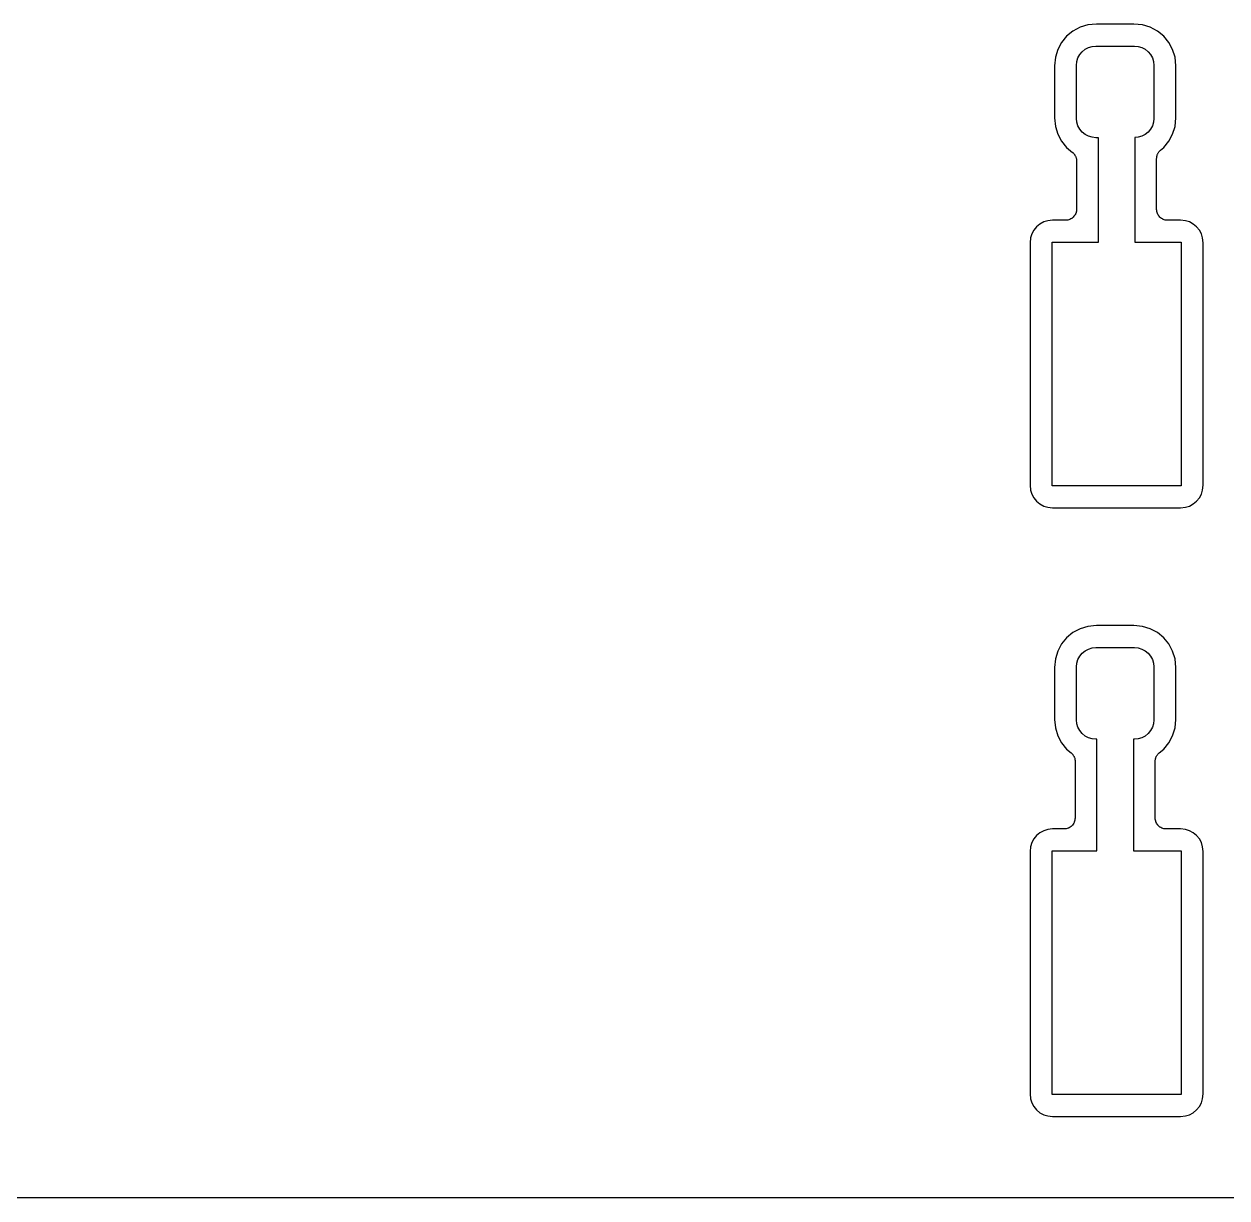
# Model space of a CAD drawing. Extents: x 0.48 to 2.43, y -7.79 to -4.85.
# Drawn here: x 1.7786 to 2.1091, y -7.7883 to -7.4656 of the extents above; entities that cross this region are included whole.
import ezdxf

# ---------------------------------------------------------------- set-up
doc = ezdxf.new("R2010")
doc.units = 0
doc.header["$MEASUREMENT"] = 0
doc.layers.add('BLACK', color=7, linetype='CONTINUOUS')

msp = doc.modelspace()

# ---------------------------------------------------------------- linework, layer by layer
at = {"layer": 'BLACK', "linetype": 'CONTINUOUS'}
for p, q in [((2.06673, -7.46754), (2.06501, -7.46895)), ((2.06869, -7.46649), (2.06673, -7.46754)), ((2.07082, -7.46584), (2.06869, -7.46649)), ((2.07318, -7.46561), (2.07082, -7.46584)), ((2.08351, -7.46561), (2.07318, -7.46561)), ((2.08587, -7.46584), (2.08351, -7.46561)), ((2.088, -7.46649), (2.08587, -7.46584)), ((2.08996, -7.46754), (2.088, -7.46649)), ((2.09168, -7.46895), (2.08996, -7.46754)), ((2.0636, -7.47067), (2.06255, -7.47263)), ((2.06501, -7.46895), (2.0636, -7.47067)), ((2.07199, -7.47176), (2.07303, -7.47165)), ((2.07303, -7.47165), (2.08366, -7.47165)), ((2.08366, -7.47165), (2.0847, -7.47176)), ((2.09309, -7.47067), (2.09168, -7.46895)), ((2.09414, -7.47263), (2.09309, -7.47067)), ((2.06191, -7.47476), (2.06167, -7.47712)), ((2.06255, -7.47263), (2.06191, -7.47476)), ((2.06782, -7.47593), (2.06812, -7.47493)), ((2.06812, -7.47493), (2.06861, -7.47402)), ((2.06861, -7.47402), (2.06927, -7.47321)), ((2.06927, -7.47321), (2.07008, -7.47255)), ((2.07008, -7.47255), (2.071, -7.47206)), ((2.071, -7.47206), (2.07199, -7.47176)), ((2.0847, -7.47176), (2.0857, -7.47206)), ((2.0857, -7.47206), (2.08661, -7.47255)), ((2.08661, -7.47255), (2.08742, -7.47321)), ((2.08742, -7.47321), (2.08808, -7.47402)), ((2.08808, -7.47402), (2.08857, -7.47493)), ((2.08857, -7.47493), (2.08887, -7.47593)), ((2.09479, -7.47476), (2.09414, -7.47263)), ((2.09502, -7.47712), (2.09479, -7.47476)), ((2.06167, -7.47712), (2.06167, -7.49139)), ((2.06772, -7.47697), (2.06782, -7.47593)), ((2.06772, -7.49154), (2.06772, -7.47697)), ((2.08887, -7.47593), (2.08898, -7.47697)), ((2.08898, -7.47697), (2.08898, -7.49154)), ((2.09502, -7.49139), (2.09502, -7.47712)), ((2.06167, -7.49139), (2.06191, -7.49375)), ((2.09479, -7.49375), (2.09502, -7.49139)), ((2.06191, -7.49375), (2.06255, -7.49588)), ((2.06782, -7.49257), (2.06772, -7.49154)), ((2.06812, -7.49357), (2.06782, -7.49257)), ((2.06861, -7.49449), (2.06812, -7.49357)), ((2.06927, -7.49529), (2.06861, -7.49449)), ((2.08808, -7.49449), (2.08742, -7.49529)), ((2.08857, -7.49357), (2.08808, -7.49449)), ((2.08887, -7.49257), (2.08857, -7.49357)), ((2.08898, -7.49154), (2.08887, -7.49257)), ((2.09414, -7.49588), (2.09479, -7.49375)), ((2.06255, -7.49588), (2.0636, -7.49784)), ((2.0636, -7.49784), (2.06501, -7.49956)), ((2.07008, -7.49595), (2.06927, -7.49529)), ((2.071, -7.49645), (2.07008, -7.49595)), ((2.07199, -7.49675), (2.071, -7.49645)), ((2.07303, -7.49685), (2.07199, -7.49675)), ((2.07374, -7.49685), (2.07303, -7.49685)), ((2.07374, -7.52559), (2.07374, -7.49685)), ((2.0847, -7.49675), (2.08374, -7.49684)), ((2.08374, -7.49684), (2.08374, -7.52559)), ((2.0857, -7.49645), (2.0847, -7.49675)), ((2.08661, -7.49595), (2.0857, -7.49645)), ((2.08742, -7.49529), (2.08661, -7.49595)), ((2.09168, -7.49956), (2.09309, -7.49784)), ((2.09309, -7.49784), (2.09414, -7.49588)), ((2.06501, -7.49956), (2.06664, -7.5009)), ((2.06664, -7.5009), (2.06668, -7.50092)), ((2.06668, -7.50092), (2.06677, -7.50102)), ((2.06677, -7.50102), (2.06687, -7.5011)), ((2.06687, -7.5011), (2.06697, -7.50123)), ((2.06697, -7.50123), (2.06708, -7.50134)), ((2.06708, -7.50134), (2.06716, -7.50145)), ((2.08993, -7.50154), (2.08998, -7.50139)), ((2.08998, -7.50139), (2.09005, -7.50127)), ((2.09005, -7.50127), (2.0901, -7.50115)), ((2.0901, -7.50115), (2.09019, -7.50102)), ((2.09019, -7.50102), (2.09026, -7.50088)), ((2.09026, -7.50088), (2.09035, -7.50077)), ((2.09035, -7.50077), (2.09042, -7.50066)), ((2.09042, -7.50066), (2.09054, -7.50055)), ((2.09054, -7.50055), (2.09064, -7.50043)), ((2.09064, -7.50043), (2.09074, -7.50034)), ((2.09074, -7.50034), (2.09084, -7.50025)), ((2.09084, -7.50025), (2.09168, -7.49956)), ((2.06716, -7.50145), (2.06724, -7.50156)), ((2.06724, -7.50156), (2.06731, -7.5017)), ((2.06731, -7.5017), (2.0674, -7.50183)), ((2.0674, -7.50183), (2.06745, -7.50196)), ((2.06745, -7.50196), (2.06751, -7.50207)), ((2.06751, -7.50207), (2.06756, -7.50223)), ((2.06756, -7.50223), (2.06762, -7.50238)), ((2.06762, -7.50238), (2.06764, -7.50251)), ((2.06764, -7.50251), (2.06768, -7.50263)), ((2.06768, -7.50263), (2.0677, -7.50279)), ((2.0677, -7.50279), (2.06773, -7.50295)), ((2.06773, -7.50295), (2.06773, -7.50309)), ((2.06773, -7.50309), (2.06774, -7.50322)), ((2.06774, -7.50322), (2.06774, -7.51655)), ((2.08974, -7.50253), (2.08976, -7.5024)), ((2.08974, -7.50257), (2.08974, -7.50253)), ((2.08974, -7.51655), (2.08974, -7.50257)), ((2.08976, -7.50227), (2.08979, -7.50211)), ((2.08976, -7.5024), (2.08976, -7.50227)), ((2.08979, -7.50211), (2.08981, -7.50195)), ((2.08981, -7.50195), (2.08985, -7.50182)), ((2.08985, -7.50182), (2.08987, -7.50169)), ((2.08987, -7.50169), (2.08993, -7.50154)), ((2.0675, -7.51773), (2.06736, -7.51797)), ((2.06751, -7.51771), (2.0675, -7.51772)), ((2.0675, -7.51772), (2.0675, -7.51773)), ((2.06759, -7.51744), (2.06751, -7.51771)), ((2.06767, -7.51717), (2.06759, -7.51744)), ((2.06768, -7.51716), (2.06767, -7.51717)), ((2.06771, -7.51687), (2.06768, -7.51715)), ((2.06768, -7.51715), (2.06768, -7.51716)), ((2.06774, -7.51659), (2.06771, -7.51687)), ((2.06774, -7.51655), (2.06774, -7.51657)), ((2.06774, -7.51657), (2.06774, -7.51657)), ((2.06774, -7.51657), (2.06774, -7.51657)), ((2.06774, -7.51657), (2.06774, -7.51659)), ((2.08977, -7.51683), (2.08974, -7.51655)), ((2.08979, -7.51711), (2.08977, -7.51683)), ((2.0898, -7.51712), (2.08979, -7.51711)), ((2.0898, -7.51713), (2.0898, -7.51712)), ((2.08988, -7.5174), (2.0898, -7.51713)), ((2.08996, -7.51767), (2.08988, -7.5174)), ((2.08996, -7.51768), (2.08996, -7.51767)), ((2.08997, -7.51769), (2.08996, -7.51768)), ((2.0901, -7.51794), (2.08997, -7.51769)), ((2.09023, -7.51819), (2.0901, -7.51794)), ((2.05767, -7.52058), (2.05676, -7.52133)), ((2.05872, -7.52002), (2.05767, -7.52058)), ((2.05985, -7.51968), (2.05872, -7.52002)), ((2.06117, -7.51955), (2.05985, -7.51968)), ((2.06474, -7.51955), (2.06117, -7.51955)), ((2.06502, -7.51952), (2.06474, -7.51955)), ((2.0653, -7.51949), (2.06502, -7.51952)), ((2.06531, -7.51949), (2.0653, -7.51949)), ((2.06532, -7.51949), (2.06531, -7.51949)), ((2.0656, -7.51941), (2.06532, -7.51949)), ((2.06586, -7.51933), (2.0656, -7.51941)), ((2.06587, -7.51932), (2.06586, -7.51933)), ((2.06588, -7.51932), (2.06587, -7.51932)), ((2.06614, -7.51919), (2.06588, -7.51932)), ((2.06638, -7.51906), (2.06614, -7.51919)), ((2.06639, -7.51905), (2.06638, -7.51906)), ((2.0664, -7.51905), (2.06639, -7.51905)), ((2.06662, -7.51887), (2.0664, -7.51905)), ((2.06684, -7.51869), (2.06662, -7.51887)), ((2.06685, -7.51868), (2.06684, -7.51869)), ((2.06703, -7.51846), (2.06685, -7.51868)), ((2.06685, -7.51868), (2.06685, -7.51868)), ((2.06722, -7.51824), (2.06703, -7.51846)), ((2.06723, -7.51822), (2.06722, -7.51823)), ((2.06722, -7.51823), (2.06722, -7.51824)), ((2.06736, -7.51797), (2.06723, -7.51822)), ((2.09024, -7.5182), (2.09023, -7.51819)), ((2.09024, -7.51821), (2.09024, -7.5182)), ((2.09042, -7.51843), (2.09024, -7.51821)), ((2.0906, -7.51865), (2.09042, -7.51843)), ((2.09061, -7.51866), (2.0906, -7.51865)), ((2.0906, -7.51865), (2.0906, -7.51865)), ((2.09083, -7.51884), (2.09061, -7.51866)), ((2.09105, -7.51902), (2.09083, -7.51884)), ((2.09105, -7.51903), (2.09105, -7.51902)), ((2.09106, -7.51903), (2.09105, -7.51903)), ((2.09131, -7.51917), (2.09106, -7.51903)), ((2.09156, -7.5193), (2.09131, -7.51917)), ((2.09157, -7.51931), (2.09156, -7.5193)), ((2.09158, -7.51931), (2.09157, -7.51931)), ((2.09185, -7.5194), (2.09158, -7.51931)), ((2.09212, -7.51948), (2.09185, -7.5194)), ((2.09213, -7.51948), (2.09212, -7.51948)), ((2.09214, -7.51949), (2.09213, -7.51948)), ((2.09242, -7.51952), (2.09214, -7.51949)), ((2.0927, -7.51955), (2.09242, -7.51952)), ((2.09272, -7.51955), (2.0927, -7.51955)), ((2.09274, -7.51955), (2.09272, -7.51955)), ((2.09272, -7.51955), (2.09272, -7.51955)), ((2.09272, -7.51955), (2.09272, -7.51955)), ((2.09631, -7.51955), (2.09274, -7.51955)), ((2.09763, -7.51968), (2.09631, -7.51955)), ((2.09876, -7.52002), (2.09763, -7.51968)), ((2.09981, -7.52058), (2.09876, -7.52002)), ((2.10072, -7.52133), (2.09981, -7.52058)), ((2.05511, -7.52441), (2.05498, -7.52574)), ((2.05545, -7.52328), (2.05511, -7.52441)), ((2.05601, -7.52224), (2.05545, -7.52328)), ((2.05676, -7.52133), (2.05601, -7.52224)), ((2.10147, -7.52224), (2.10072, -7.52133)), ((2.10203, -7.52328), (2.10147, -7.52224)), ((2.10237, -7.52441), (2.10203, -7.52328)), ((2.1025, -7.52574), (2.10237, -7.52441)), ((2.05498, -7.52574), (2.05498, -7.59237)), ((2.06102, -7.59252), (2.06102, -7.52559)), ((2.06102, -7.52559), (2.07374, -7.52559)), ((2.08374, -7.52559), (2.09646, -7.52559)), ((2.09646, -7.52559), (2.09646, -7.59252)), ((2.1025, -7.59237), (2.1025, -7.52574)), ((2.05498, -7.59237), (2.05511, -7.5937)), ((2.05511, -7.5937), (2.05545, -7.59483)), ((2.09646, -7.59252), (2.06102, -7.59252)), ((2.10203, -7.59483), (2.10237, -7.5937)), ((2.10237, -7.5937), (2.1025, -7.59237)), ((2.05545, -7.59483), (2.05601, -7.59587)), ((2.05601, -7.59587), (2.05676, -7.59678)), ((2.05676, -7.59678), (2.05767, -7.59753)), ((2.09981, -7.59753), (2.10072, -7.59678)), ((2.10072, -7.59678), (2.10147, -7.59587)), ((2.10147, -7.59587), (2.10203, -7.59483)), ((2.05767, -7.59753), (2.05872, -7.59809)), ((2.05872, -7.59809), (2.05985, -7.59843)), ((2.05985, -7.59843), (2.06117, -7.59856)), ((2.06117, -7.59856), (2.09631, -7.59856)), ((2.09631, -7.59856), (2.09763, -7.59843)), ((2.09763, -7.59843), (2.09876, -7.59809)), ((2.09876, -7.59809), (2.09981, -7.59753)), ((2.06673, -7.63289), (2.06501, -7.6343)), ((2.06869, -7.63184), (2.06673, -7.63289)), ((2.07082, -7.6312), (2.06869, -7.63184)), ((2.07318, -7.63096), (2.07082, -7.6312)), ((2.08351, -7.63096), (2.07318, -7.63096)), ((2.08587, -7.6312), (2.08351, -7.63096)), ((2.088, -7.63184), (2.08587, -7.6312)), ((2.08996, -7.63289), (2.088, -7.63184)), ((2.09168, -7.6343), (2.08996, -7.63289)), ((2.0636, -7.63602), (2.06255, -7.63798)), ((2.06501, -7.6343), (2.0636, -7.63602)), ((2.09309, -7.63602), (2.09168, -7.6343)), ((2.09414, -7.63798), (2.09309, -7.63602)), ((2.06191, -7.64011), (2.06167, -7.64247)), ((2.06255, -7.63798), (2.06191, -7.64011)), ((2.06812, -7.64029), (2.06861, -7.63937)), ((2.06861, -7.63937), (2.06927, -7.63856)), ((2.06927, -7.63856), (2.07008, -7.6379)), ((2.07008, -7.6379), (2.071, -7.63741)), ((2.071, -7.63741), (2.07199, -7.63711)), ((2.07199, -7.63711), (2.07303, -7.63701)), ((2.07303, -7.63701), (2.08366, -7.63701)), ((2.08366, -7.63701), (2.0847, -7.63711)), ((2.0847, -7.63711), (2.0857, -7.63741)), ((2.0857, -7.63741), (2.08661, -7.6379)), ((2.08661, -7.6379), (2.08742, -7.63856)), ((2.08742, -7.63856), (2.08808, -7.63937)), ((2.08808, -7.63937), (2.08857, -7.64029)), ((2.09479, -7.64011), (2.09414, -7.63798)), ((2.09502, -7.64247), (2.09479, -7.64011)), ((2.06167, -7.64247), (2.06167, -7.65674)), ((2.06772, -7.64232), (2.06782, -7.64129)), ((2.06772, -7.65689), (2.06772, -7.64232)), ((2.06782, -7.64129), (2.06812, -7.64029)), ((2.08857, -7.64029), (2.08887, -7.64129)), ((2.08887, -7.64129), (2.08898, -7.64232)), ((2.08898, -7.64232), (2.08898, -7.65689)), ((2.09502, -7.65674), (2.09502, -7.64247)), ((2.06167, -7.65674), (2.06191, -7.6591)), ((2.09479, -7.6591), (2.09502, -7.65674)), ((2.06191, -7.6591), (2.06255, -7.66123)), ((2.06782, -7.65793), (2.06772, -7.65689)), ((2.06812, -7.65892), (2.06782, -7.65793)), ((2.06861, -7.65984), (2.06812, -7.65892)), ((2.06927, -7.66065), (2.06861, -7.65984)), ((2.08808, -7.65984), (2.08742, -7.66065)), ((2.08857, -7.65892), (2.08808, -7.65984)), ((2.08887, -7.65793), (2.08857, -7.65892)), ((2.08898, -7.65689), (2.08887, -7.65793)), ((2.09414, -7.66123), (2.09479, -7.6591)), ((2.06255, -7.66123), (2.0636, -7.66319)), ((2.0636, -7.66319), (2.06501, -7.66491)), ((2.07008, -7.66131), (2.06927, -7.66065)), ((2.071, -7.6618), (2.07008, -7.66131)), ((2.07199, -7.6621), (2.071, -7.6618)), ((2.07303, -7.6622), (2.07199, -7.6621)), ((2.07335, -7.6622), (2.07303, -7.6622)), ((2.07335, -7.69291), (2.07335, -7.6622)), ((2.08366, -7.6622), (2.08335, -7.6622)), ((2.08335, -7.6622), (2.08335, -7.69291)), ((2.0847, -7.6621), (2.08366, -7.6622)), ((2.0857, -7.6618), (2.0847, -7.6621)), ((2.08661, -7.66131), (2.0857, -7.6618)), ((2.08742, -7.66065), (2.08661, -7.66131)), ((2.09168, -7.66491), (2.09309, -7.66319)), ((2.09309, -7.66319), (2.09414, -7.66123)), ((2.06501, -7.66491), (2.06625, -7.66593)), ((2.06625, -7.66593), (2.06628, -7.66596)), ((2.06628, -7.66596), (2.06637, -7.66605)), ((2.06637, -7.66605), (2.06648, -7.66613)), ((2.06648, -7.66613), (2.06658, -7.66626)), ((2.06658, -7.66626), (2.06669, -7.66637)), ((2.06669, -7.66637), (2.06676, -7.66649)), ((2.06676, -7.66649), (2.06685, -7.66659)), ((2.06685, -7.66659), (2.06692, -7.66673)), ((2.08979, -7.66669), (2.08987, -7.66655)), ((2.08987, -7.66655), (2.08996, -7.66645)), ((2.08996, -7.66645), (2.09003, -7.66634)), ((2.09003, -7.66634), (2.09014, -7.66623)), ((2.09014, -7.66623), (2.09025, -7.6661)), ((2.09025, -7.6661), (2.09035, -7.66602)), ((2.09035, -7.66602), (2.09044, -7.66593)), ((2.09044, -7.66593), (2.09168, -7.66491)), ((2.06692, -7.66673), (2.06701, -7.66687)), ((2.06701, -7.66687), (2.06706, -7.66699)), ((2.06706, -7.66699), (2.06712, -7.6671)), ((2.06712, -7.6671), (2.06717, -7.66726)), ((2.06717, -7.66726), (2.06723, -7.66741)), ((2.06723, -7.66741), (2.06725, -7.66754)), ((2.06725, -7.66754), (2.06729, -7.66766)), ((2.06729, -7.66766), (2.06731, -7.66783)), ((2.06731, -7.66783), (2.06733, -7.66798)), ((2.06733, -7.66798), (2.06733, -7.66812)), ((2.06733, -7.66812), (2.06735, -7.66825)), ((2.06735, -7.66825), (2.06735, -7.68387)), ((2.08935, -7.66821), (2.08936, -7.66807)), ((2.08935, -7.66825), (2.08935, -7.66821)), ((2.08935, -7.68387), (2.08935, -7.66825)), ((2.08936, -7.66794), (2.08939, -7.66778)), ((2.08936, -7.66807), (2.08936, -7.66794)), ((2.08939, -7.66778), (2.08941, -7.66762)), ((2.08941, -7.66762), (2.08945, -7.6675)), ((2.08945, -7.6675), (2.08948, -7.66737)), ((2.08948, -7.66737), (2.08954, -7.66722)), ((2.08954, -7.66722), (2.08959, -7.66707)), ((2.08959, -7.66707), (2.08965, -7.66695)), ((2.08965, -7.66695), (2.0897, -7.66683)), ((2.0897, -7.66683), (2.08979, -7.66669)), ((2.06599, -7.68638), (2.06574, -7.68651)), ((2.066, -7.68637), (2.06599, -7.68638)), ((2.06601, -7.68637), (2.066, -7.68637)), ((2.06623, -7.68619), (2.06601, -7.68637)), ((2.06645, -7.68601), (2.06623, -7.68619)), ((2.06646, -7.686), (2.06645, -7.68601)), ((2.06645, -7.68601), (2.06645, -7.68601)), ((2.06664, -7.68578), (2.06646, -7.686)), ((2.06682, -7.68556), (2.06664, -7.68578)), ((2.06683, -7.68556), (2.06682, -7.68556)), ((2.06697, -7.6853), (2.06683, -7.68555)), ((2.06683, -7.68555), (2.06683, -7.68556)), ((2.0671, -7.68505), (2.06697, -7.6853)), ((2.06711, -7.68504), (2.0671, -7.68505)), ((2.0672, -7.68476), (2.06711, -7.68503)), ((2.06711, -7.68503), (2.06711, -7.68504)), ((2.06728, -7.68449), (2.0672, -7.68476)), ((2.06729, -7.68447), (2.06728, -7.68448)), ((2.06728, -7.68448), (2.06728, -7.68449)), ((2.06731, -7.68419), (2.06729, -7.68447)), ((2.06735, -7.68391), (2.06731, -7.68419)), ((2.06735, -7.68387), (2.06735, -7.68389)), ((2.06735, -7.68389), (2.06735, -7.68389)), ((2.06735, -7.68389), (2.06735, -7.68389)), ((2.06735, -7.68389), (2.06735, -7.68391)), ((2.08937, -7.68415), (2.08935, -7.68387)), ((2.0894, -7.68443), (2.08937, -7.68415)), ((2.0894, -7.68444), (2.0894, -7.68443)), ((2.0894, -7.68445), (2.0894, -7.68444)), ((2.08949, -7.68472), (2.0894, -7.68445)), ((2.08956, -7.68499), (2.08949, -7.68472)), ((2.08957, -7.685), (2.08956, -7.68499)), ((2.08957, -7.68501), (2.08957, -7.685)), ((2.08971, -7.68526), (2.08957, -7.68501)), ((2.08984, -7.68551), (2.08971, -7.68526)), ((2.08984, -7.68552), (2.08984, -7.68551)), ((2.08985, -7.68553), (2.08984, -7.68552)), ((2.09003, -7.68575), (2.08985, -7.68553)), ((2.0902, -7.68597), (2.09003, -7.68575)), ((2.09021, -7.68598), (2.0902, -7.68597)), ((2.09022, -7.68598), (2.09021, -7.68598)), ((2.09043, -7.68616), (2.09022, -7.68598)), ((2.09065, -7.68635), (2.09043, -7.68616)), ((2.09066, -7.68635), (2.09065, -7.68635)), ((2.09067, -7.68636), (2.09066, -7.68635)), ((2.09092, -7.68649), (2.09067, -7.68636)), ((2.05601, -7.68956), (2.05545, -7.69061)), ((2.05676, -7.68865), (2.05601, -7.68956)), ((2.05767, -7.6879), (2.05676, -7.68865)), ((2.05872, -7.68734), (2.05767, -7.6879)), ((2.05985, -7.687), (2.05872, -7.68734)), ((2.06117, -7.68687), (2.05985, -7.687)), ((2.06435, -7.68687), (2.06117, -7.68687)), ((2.06463, -7.68684), (2.06435, -7.68687)), ((2.06491, -7.68682), (2.06463, -7.68684)), ((2.06492, -7.68681), (2.06491, -7.68682)), ((2.06493, -7.68681), (2.06492, -7.68681)), ((2.0652, -7.68673), (2.06493, -7.68681)), ((2.06547, -7.68665), (2.0652, -7.68673)), ((2.06548, -7.68665), (2.06547, -7.68665)), ((2.06549, -7.68664), (2.06548, -7.68665)), ((2.06574, -7.68651), (2.06549, -7.68664)), ((2.09116, -7.68663), (2.09092, -7.68649)), ((2.09117, -7.68663), (2.09116, -7.68663)), ((2.09118, -7.68664), (2.09117, -7.68663)), ((2.09145, -7.68672), (2.09118, -7.68664)), ((2.09172, -7.6868), (2.09145, -7.68672)), ((2.09173, -7.68681), (2.09172, -7.6868)), ((2.09174, -7.68681), (2.09173, -7.68681)), ((2.09202, -7.68684), (2.09174, -7.68681)), ((2.0923, -7.68687), (2.09202, -7.68684)), ((2.09232, -7.68687), (2.0923, -7.68687)), ((2.09233, -7.68687), (2.09232, -7.68687)), ((2.09235, -7.68687), (2.09233, -7.68687)), ((2.09233, -7.68687), (2.09233, -7.68687)), ((2.09631, -7.68687), (2.09235, -7.68687)), ((2.09763, -7.687), (2.09631, -7.68687)), ((2.09876, -7.68734), (2.09763, -7.687)), ((2.09981, -7.6879), (2.09876, -7.68734)), ((2.10072, -7.68865), (2.09981, -7.6879)), ((2.10147, -7.68956), (2.10072, -7.68865)), ((2.10203, -7.69061), (2.10147, -7.68956)), ((2.05511, -7.69174), (2.05498, -7.69306)), ((2.05498, -7.69306), (2.05498, -7.7597)), ((2.05545, -7.69061), (2.05511, -7.69174)), ((2.06102, -7.75984), (2.06102, -7.69291)), ((2.06102, -7.69291), (2.07335, -7.69291)), ((2.08335, -7.69291), (2.09646, -7.69291)), ((2.09646, -7.69291), (2.09646, -7.75984)), ((2.10237, -7.69174), (2.10203, -7.69061)), ((2.1025, -7.69306), (2.10237, -7.69174)), ((2.1025, -7.7597), (2.1025, -7.69306)), ((2.05498, -7.7597), (2.05511, -7.76102)), ((2.05511, -7.76102), (2.05545, -7.76215)), ((2.05545, -7.76215), (2.05601, -7.76319)), ((2.09646, -7.75984), (2.06102, -7.75984)), ((2.10147, -7.76319), (2.10203, -7.76215)), ((2.10203, -7.76215), (2.10237, -7.76102)), ((2.10237, -7.76102), (2.1025, -7.7597)), ((2.05601, -7.76319), (2.05676, -7.76411)), ((2.05676, -7.76411), (2.05767, -7.76486)), ((2.05767, -7.76486), (2.05872, -7.76541)), ((2.05872, -7.76541), (2.05985, -7.76576)), ((2.05985, -7.76576), (2.06117, -7.76589)), ((2.09631, -7.76589), (2.09763, -7.76576)), ((2.09763, -7.76576), (2.09876, -7.76541)), ((2.09876, -7.76541), (2.09981, -7.76486)), ((2.09981, -7.76486), (2.10072, -7.76411)), ((2.10072, -7.76411), (2.10147, -7.76319)), ((2.06117, -7.76589), (2.09631, -7.76589)), ((2.40132, -7.78829), (0.940103, -7.78829))]:
    msp.add_line(p, q, dxfattribs=at)

doc.saveas('drawing.dxf')
